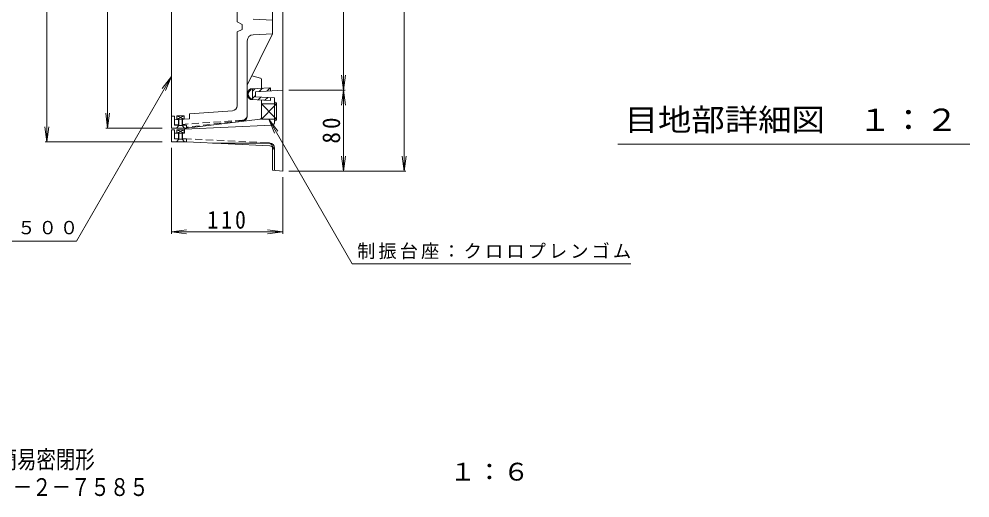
# Model space of a CAD drawing. Units: millimetres, scale not verified. Extents: x -1152 to 1118, y -823 to 838.
# Drawn here: x 122 to 1062, y -823 to -350 of the extents above; entities that cross this region are included whole.
import ezdxf
from ezdxf.enums import TextEntityAlignment as Align

# ---------------------------------------------------------------- set-up
doc = ezdxf.new("R2010")
doc.units = ezdxf.units.MM
doc.header["$LTSCALE"] = 6
doc.linetypes.add('DASHED1', pattern=[1.8, 1.2, -0.6])
for name, color, linetype, lineweight in [('0-0_通り芯', 2, 'Continuous', 9), ('0-1_躯体', 3, 'Continuous', 9), ('0-2_仕上', 6, 'Continuous', 9), ('0-E', 7, 'Continuous', 9), ('0-F', 7, 'Continuous', 9), ('D-F', 7, 'Continuous', 9), ('F-0_F-0ﾚｲﾔ', 7, 'Continuous', 9)]:
    doc.layers.add(name, color=color, linetype=linetype, lineweight=lineweight)
doc.styles.add('ＭＳ ゴシック', font='')
doc.styles.get('ＭＳ ゴシック').set_extended_font_data('MS Gothic')

msp = doc.modelspace()

# ---------------------------------------------------------------- linework, layer by layer
at = {"layer": '0-0_通り芯'}
for p, q in [((382.311, -500.177), (382.311, 409.823)), ((355.311, -421.677), (382.311, -420.177)), ((355.311, -421.677), (355.311, -426.677)), ((374.311, -427.677), (355.311, -426.677)), ((374.311, -451.575), (374.311, -427.677)), ((272.311, -459.177), (275.311, -459.177)), ((272.311, -471.177), (272.311, -459.177)), ((275.311, -468.177), (275.311, -459.177)), ((277.811, -462.677), (284.811, -459.477)), ((284.811, -462.677), (277.811, -459.477)), ((279.811, -459.177), (279.511, -459.477)), ((279.811, -459.477), (279.811, -459.177)), ((279.811, -459.177), (282.811, -459.177)), ((284.811, -459.477), (284.811, -462.677)), ((371.463, -454.571), (285.311, -458.771)), ((285.311, -462.677), (285.311, -458.771)), ((285.311, -462.677), (275.311, -462.677)), ((275.311, -468.177), (279.311, -468.177)), ((279.311, -469.177), (279.311, -462.677)), ((279.811, -462.677), (279.811, -468.677)), ((282.811, -462.677), (282.811, -468.677)), ((285.311, -471.177), (282.811, -468.677)), ((283.311, -469.177), (283.311, -462.677)), ((283.311, -468.177), (287.311, -468.177)), ((369.556, -475.198), (287.311, -471.166)), ((369.312, -472.427), (313.037, -472.427)), ((372.311, -477.09), (372.311, -499.177)), ((374.311, -477.427), (374.311, -499.377)), ((382.311, -500.177), (372.311, -499.177))]:
    msp.add_line(p, q, dxfattribs=at)
at = {"layer": '0-0_通り芯', "linetype": 'DASHED1'}
msp.add_line((367.556, -472.096), (287.311, -468.162), dxfattribs=at)
at = {"layer": '0-0_通り芯'}
for points in [[(374.311, -431.677), (376.311, -432.677), (376.311, -449.677), (374.311, -450.677)], [(277.811, -462.677), (277.811, -459.477), (284.811, -459.477)], [(282.811, -459.477), (282.811, -459.177), (283.111, -459.477)], [(272.311, -471.177), (287.311, -471.177), (287.311, -468.177)], [(277.311, -471.177), (279.811, -468.677), (282.811, -468.677)]]:
    msp.add_lwpolyline(points, dxfattribs=at)
for centre, radius, start, end in [((371.311, -451.575), 3, 272.89055, 0), ((369.312, -477.427), 5, 0, 90), ((369.312, -480.192), 5, 0, 87.19357), ((367.311, -477.09), 5, 0, 11.15579)]:
    msp.add_arc(centre, radius, start, end, dxfattribs=at)
at = {"layer": '0-0_通り芯', "linetype": 'DASHED1'}
msp.add_arc((367.311, -477.09), 5, 11.15579, 87.19348, dxfattribs=at)
at = {"layer": '0-1_躯体'}
for p, q in [((272.311, 367.323), (272.311, -457.677)), ((372.311, 274.073), (372.311, -364.427)), ((337.311, -352.677), (337.311, -237.677)), ((337.311, -352.677), (342.311, -355.177)), ((342.311, -360.177), (342.311, -355.177)), ((353, -349.923), (372.311, -350.927)), ((342.311, -360.177), (337.311, -362.677)), ((337.311, -435.511), (337.311, -362.677)), ((347.311, -415.177), (372.311, -364.427)), ((353, -365.431), (372.311, -364.427)), ((347.311, -445.848), (347.311, -371.423)), ((360.223, -408.229), (351.905, -405.852)), ((361.311, -409.671), (361.311, -418.339)), ((361.311, -429.997), (361.311, -447.213)), ((332.657, -440.499), (290.311, -443.431)), ((272.311, -445.677), (275.311, -445.677)), ((275.311, -445.677), (275.311, -454.677)), ((279.811, -449.158), (275.311, -449.469)), ((277.811, -448.812), (284.811, -445.612)), ((284.811, -448.812), (277.811, -445.612)), ((279.311, -455.677), (279.311, -448.812)), ((279.811, -448.812), (279.811, -455.177)), ((290.311, -448.431), (282.811, -448.95)), ((282.811, -448.812), (282.811, -455.177)), ((283.311, -455.677), (283.311, -448.812)), ((359.995, -448.702), (287.311, -457.677)), ((290.311, -443.431), (290.311, -448.431)), ((272.311, -457.677), (287.311, -457.677)), ((275.311, -454.677), (279.311, -454.677)), ((285.311, -457.677), (282.811, -455.177)), ((283.311, -454.677), (287.311, -454.677)), ((287.311, -454.677), (287.311, -457.677))]:
    msp.add_line(p, q, dxfattribs=at)
at = {"layer": '0-1_躯体', "linetype": 'DASHED1'}
for p, q in [((342.657, -449.831), (282.811, -453.974)), ((342.918, -450.046), (287.311, -456.843)), ((279.811, -454.182), (275.311, -454.493))]:
    msp.add_line(p, q, dxfattribs=at)
at = {"layer": '0-1_躯体'}
msp.add_lwpolyline([(277.811, -448.812), (277.811, -445.612), (284.811, -445.612), (284.811, -448.812)], close=True, dxfattribs=at)
msp.add_lwpolyline([(277.311, -457.677), (279.811, -455.177), (282.811, -455.177)], dxfattribs=at)
for centre, radius, start, end in [((353.311, -371.423), 6, 92.97713, 180), ((359.811, -409.671), 1.5, 0, 74.05811), ((332.311, -435.511), 5, 273.96025, 0), ((342.311, -445.848), 5, 277.03886, 0), ((359.811, -447.213), 1.5, 277.0385, 0)]:
    msp.add_arc(centre, radius, start, end, dxfattribs=at)
at = {"layer": '0-1_躯体', "linetype": 'DASHED1'}
for centre, start in [((342.311, -444.843), 273.96031), ((342.311, -445.083), 276.96855)]:
    msp.add_arc(centre, 5, start, 0, dxfattribs=at)
at = {"layer": '0-2_仕上'}
for p, q in [((350.376, -418.947), (370.311, -417.839)), ((352.311, -421.288), (354.905, -418.695)), ((352.311, -419.281), (352.311, -429.079)), ((359.21, -421.461), (362.391, -418.279)), ((366.697, -421.045), (369.878, -417.863)), ((370.311, -417.839), (370.311, -420.844)), ((347.595, -426.004), (348.414, -425.186)), ((370.311, -430.471), (350.393, -429.423)), ((351.205, -429.465), (351.743, -428.928)), ((352.311, -428.359), (355.311, -425.359)), ((357.923, -429.819), (360.777, -426.965)), ((364.64, -430.172), (367.494, -427.318)), ((370.311, -427.467), (370.311, -430.471)), ((361.311, -448.677), (361.311, -433.677)), ((361.311, -433.677), (374.311, -446.677)), ((361.311, -433.677), (374.311, -433.677)), ((361.311, -448.677), (374.311, -435.677)), ((374.311, -448.677), (361.311, -448.677))]:
    msp.add_line(p, q, dxfattribs=at)
at = {"layer": '0-2_仕上', "linetype": 'DASHED1'}
for p, q in [((374.311, -435.677), (376.311, -433.677)), ((374.311, -433.677), (376.311, -433.677)), ((376.311, -433.677), (376.311, -448.677)), ((374.311, -446.677), (376.311, -448.677)), ((376.311, -448.677), (374.311, -448.677))]:
    msp.add_line(p, q, dxfattribs=at)
at = {"layer": '0-2_仕上'}
for radius, start, end in [(6, 119.28398, 240.90102), (5, 101.53581, 258.46419)]:
    msp.add_arc((353.311, -424.18), radius, start, end, dxfattribs=at)
at = {"layer": '0-E'}
for p, q in [((272.311, -406.538), (178.375, -569.24)), ((272.311, -406.538), (263.18, -418.438)), ((272.311, -406.538), (266.571, -420.396)), ((368.444, -448.677), (377.575, -460.578)), ((368.444, -448.677), (374.184, -462.535)), ((368.444, -448.677), (450.891, -591.48)), ((178.375, -569.24), (14.697, -569.24)), ((450.891, -591.48), (726.487, -591.48))]:
    msp.add_line(p, q, dxfattribs=at)
at = {"layer": '0-F'}
for p, q in [((502.311, -500.177), (502.311, 409.823)), ((149.311, -471.177), (149.311, 380.823)), ((209.311, -457.677), (209.311, 367.323)), ((442.311, -420.177), (442.311, 329.823)), ((442.311, -420.177), (440.353, -405.305)), ((442.311, -420.177), (444.269, -405.305)), ((388.311, -420.177), (444.111, -420.177)), ((442.311, -420.177), (440.353, -435.049)), ((442.311, -500.177), (442.311, -420.177)), ((442.311, -420.177), (444.269, -435.049)), ((209.311, -457.677), (207.353, -442.806)), ((209.311, -457.677), (211.269, -442.806)), ((149.311, -471.177), (147.353, -456.305)), ((149.311, -471.177), (151.269, -456.305)), ((263.311, -457.677), (207.511, -457.677)), ((263.311, -471.177), (147.511, -471.177)), ((272.311, -477.177), (272.311, -561.977)), ((442.311, -500.177), (440.353, -485.306)), ((442.311, -500.177), (444.269, -485.306)), ((502.311, -500.177), (500.353, -485.306)), ((502.311, -500.177), (504.269, -485.306)), ((382.311, -506.177), (382.311, -561.977)), ((388.311, -500.177), (504.111, -500.177)), ((272.311, -560.177), (287.183, -558.219)), ((272.311, -560.177), (382.311, -560.177)), ((272.311, -560.177), (287.183, -562.135)), ((382.311, -560.177), (367.44, -558.219)), ((382.311, -560.177), (367.44, -562.135))]:
    msp.add_line(p, q, dxfattribs=at)
at = {"layer": 'D-F'}
msp.add_line((713.662, -473.637), (1061.537, -473.637), dxfattribs=at)

# ---------------------------------------------------------------- texts
at = {"layer": '0-E', "char_height": 13.2, "attachment_point": 7, "style": 'ＭＳ ゴシック'}
for s, insert in [('\\T1.17;蓋：ＦＣＤ５００', (14.697, -563.24)), ('\\T1.17;制振台座：クロロプレンゴム', (455.861, -587.065))]:
    msp.add_mtext(s, dxfattribs=dict(at, insert=insert))
at = {"layer": '0-F', "color": 2, "insert": (439.311, -472.927), "char_height": 17.6, "attachment_point": 7, "rotation": 90, "style": 'ＭＳ ゴシック'}
msp.add_mtext('\\T1.27;\\W0.95;80', dxfattribs=at)
at = {"layer": '0-F', "color": 2, "insert": (307.811, -557.177), "char_height": 17.6, "attachment_point": 7, "style": 'ＭＳ ゴシック'}
msp.add_mtext('\\T1.27;\\W0.9;110', dxfattribs=at)
at = {"layer": 'D-F', "color": 3, "style": 'ＭＳ ゴシック', "width": 1.1}
msp.add_text('目地部詳細図\u3000１：２', height=21.99, dxfattribs=at).set_placement((720.224, -466.963), align=Align.BOTTOM_LEFT)
at = {"layer": 'F-0_F-0ﾚｲﾔ', "color": 2, "style": 'ＭＳ ゴシック'}
for s, width, p in [('カラー舗装用鉄蓋\u3000インターロッキングブロック用\u3000ステンレス目地\u3000簡易密閉形', 0.8, (-514.032, -798.875)), ('１：６', 1.1, (547.023, -810.939)), ('充填深さ６５ｍｍ\u3000\u3000ＭＲＣＳ－２－７５８５', 0.8, (-153.37, -826.149))]:
    msp.add_text(s, height=17.6, dxfattribs=dict(at, width=width)).set_placement(p, align=Align.BOTTOM_LEFT)

doc.saveas('drawing.dxf')
